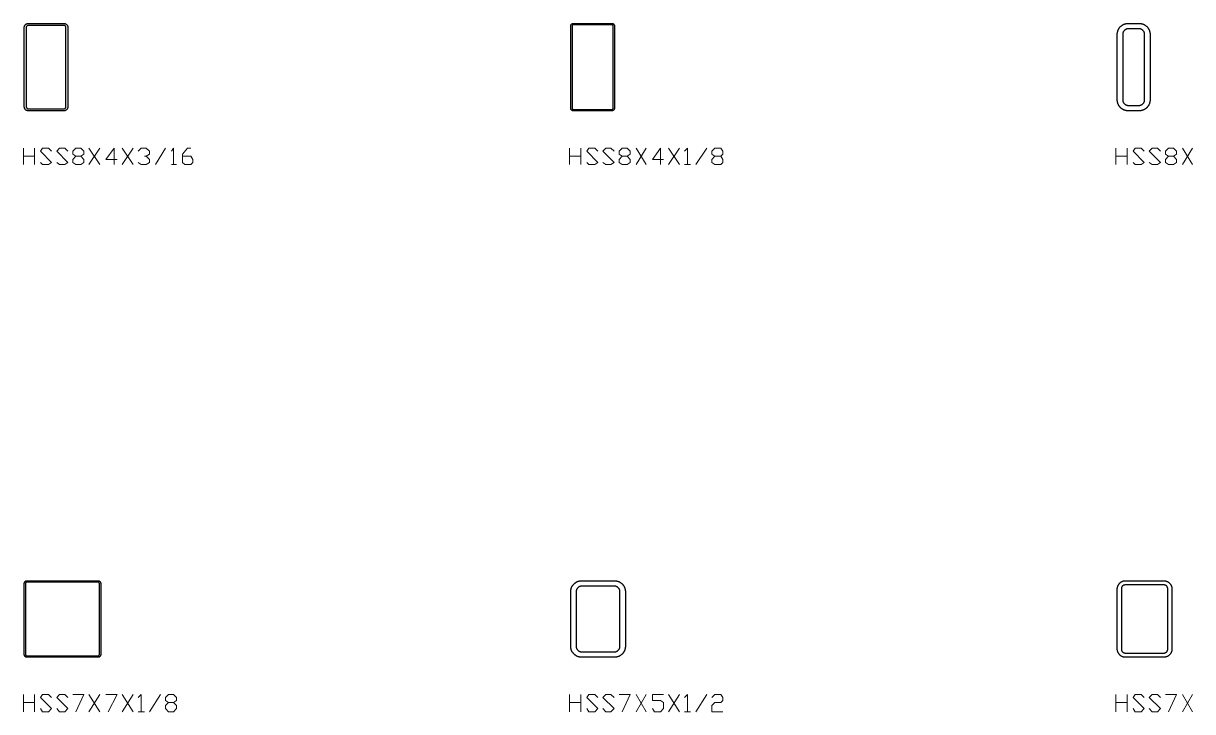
# Model space of a CAD drawing. Header units: inches. Extents: x 0 to 975, y -1305 to 34.
# Drawn here: x 749.9 to 856.9, y -855 to -792 of the extents above; entities that cross this region are included whole.
import ezdxf

# ---------------------------------------------------------------- set-up
doc = ezdxf.new("R2010")
doc.units = ezdxf.units.IN
doc.header["$MEASUREMENT"] = 0
doc.layers.add('AISC_STEEL', color=7, linetype='Continuous')

msp = doc.modelspace()

# ---------------------------------------------------------------- linework, layer by layer
at = {"color": 3, "lineweight": 0}
for p, q in [((749.92, -804.9), (749.92, -803.43)), ((749.92, -804.16), (750.94, -804.16)), ((750.94, -803.43), (750.94, -804.9)), ((755.92, -803.43), (756.93, -804.9)), ((755.92, -804.9), (756.93, -803.43)), ((758.96, -803.43), (759.97, -804.9)), ((758.96, -804.9), (759.97, -803.43)), ((762, -804.9), (762.92, -803.43)), ((799.9, -804.9), (799.9, -803.43)), ((799.9, -804.16), (800.92, -804.16)), ((800.92, -803.43), (800.92, -804.9)), ((805.99, -803.43), (806.91, -804.9)), ((805.99, -804.9), (806.91, -803.43)), ((808.94, -803.43), (809.95, -804.9)), ((808.94, -804.9), (809.95, -803.43)), ((811.43, -804.9), (812.44, -803.43)), ((849.88, -804.9), (849.88, -803.43)), ((849.88, -804.16), (850.9, -804.16)), ((850.9, -803.43), (850.9, -804.9)), ((855.97, -803.43), (856.89, -804.9)), ((855.97, -804.9), (856.89, -803.43)), ((763.48, -804.9), (763.94, -804.9)), ((810.42, -804.9), (810.97, -804.9)), ((749.92, -854.98), (749.92, -853.41)), ((750.94, -853.41), (750.94, -854.98)), ((755.92, -853.41), (756.93, -854.98)), ((755.92, -854.98), (756.93, -853.41)), ((758.96, -853.41), (759.97, -854.98)), ((758.96, -854.98), (759.97, -853.41)), ((761.45, -854.98), (762.46, -853.41)), ((799.9, -854.98), (799.9, -853.41)), ((800.92, -853.41), (800.92, -854.98)), ((805.99, -853.41), (806.91, -854.98)), ((805.99, -854.98), (806.91, -853.41)), ((808.94, -853.41), (809.95, -854.98)), ((808.94, -854.98), (809.95, -853.41)), ((811.43, -854.98), (812.44, -853.41)), ((849.88, -854.98), (849.88, -853.41)), ((850.9, -853.41), (850.9, -854.98)), ((855.97, -853.41), (856.89, -854.98)), ((855.97, -854.98), (856.89, -853.41)), ((749.92, -854.15), (750.94, -854.15)), ((799.9, -854.15), (800.92, -854.15)), ((849.88, -854.15), (850.9, -854.15)), ((760.43, -854.98), (760.99, -854.98)), ((810.42, -854.98), (810.97, -854.98))]:
    msp.add_line(p, q, dxfattribs=at)
for points in [[(751.49, -804.72), (751.67, -804.9), (752.23, -804.9), (752.5, -804.72), (751.49, -803.7), (751.67, -803.43), (752.23, -803.43), (752.5, -803.7)], [(752.97, -804.72), (753.24, -804.9), (753.7, -804.9), (753.98, -804.72), (752.97, -803.7), (753.24, -803.43), (753.7, -803.43), (753.98, -803.7)], [(755.18, -804.16), (755.45, -804.44), (755.45, -804.72), (755.18, -804.9), (754.72, -804.9), (754.44, -804.72), (754.44, -804.44), (754.72, -804.16), (755.18, -804.16), (755.45, -803.98), (755.45, -803.7), (755.18, -803.43), (754.72, -803.43), (754.44, -803.7), (754.44, -803.98), (754.72, -804.16)], [(758.5, -804.44), (757.48, -804.44), (758.22, -803.43), (758.22, -804.9)], [(760.43, -803.7), (760.71, -803.43), (761.17, -803.43), (761.45, -803.7), (761.45, -803.98), (761.17, -804.16), (760.99, -804.16)], [(761.17, -804.16), (761.45, -804.44), (761.45, -804.72), (761.17, -804.9), (760.71, -804.9), (760.43, -804.72)], [(763.48, -803.7), (763.66, -803.43), (763.66, -804.9)], [(764.49, -804.16), (765.23, -804.16), (765.41, -804.44), (765.41, -804.72), (765.23, -804.9), (764.68, -804.9), (764.49, -804.72), (764.49, -803.98), (764.95, -803.43), (765.23, -803.43)], [(801.47, -804.72), (801.66, -804.9), (802.21, -804.9), (802.49, -804.72), (801.47, -803.7), (801.66, -803.43), (802.21, -803.43), (802.49, -803.7)], [(802.95, -804.72), (803.22, -804.9), (803.68, -804.9), (803.96, -804.72), (802.95, -803.7), (803.22, -803.43), (803.68, -803.43), (803.96, -803.7)], [(805.16, -804.16), (805.44, -804.44), (805.44, -804.72), (805.16, -804.9), (804.7, -804.9), (804.42, -804.72), (804.42, -804.44), (804.7, -804.16), (805.16, -804.16), (805.44, -803.98), (805.44, -803.7), (805.16, -803.43), (804.7, -803.43), (804.42, -803.7), (804.42, -803.98), (804.7, -804.16)], [(808.48, -804.44), (807.47, -804.44), (808.2, -803.43), (808.2, -804.9)], [(810.42, -803.7), (810.69, -803.43), (810.69, -804.9)], [(813.74, -804.16), (813.92, -804.44), (813.92, -804.72), (813.74, -804.9), (813.18, -804.9), (812.91, -804.72), (812.91, -804.44), (813.18, -804.16), (813.74, -804.16), (813.92, -803.98), (813.92, -803.7), (813.74, -803.43), (813.18, -803.43), (812.91, -803.7), (812.91, -803.98), (813.18, -804.16)], [(851.45, -804.72), (851.64, -804.9), (852.19, -804.9), (852.47, -804.72), (851.45, -803.7), (851.64, -803.43), (852.19, -803.43), (852.47, -803.7)], [(852.93, -804.72), (853.2, -804.9), (853.67, -804.9), (853.94, -804.72), (852.93, -803.7), (853.2, -803.43), (853.67, -803.43), (853.94, -803.7)], [(855.14, -804.16), (855.42, -804.44), (855.42, -804.72), (855.14, -804.9), (854.68, -804.9), (854.4, -804.72), (854.4, -804.44), (854.68, -804.16), (855.14, -804.16), (855.42, -803.98), (855.42, -803.7), (855.14, -803.43), (854.68, -803.43), (854.4, -803.7), (854.4, -803.98), (854.68, -804.16)], [(751.49, -854.7), (751.67, -854.98), (752.23, -854.98), (752.5, -854.7), (751.49, -853.68), (751.67, -853.41), (752.23, -853.41), (752.5, -853.68)], [(752.97, -854.7), (753.24, -854.98), (753.7, -854.98), (753.98, -854.7), (752.97, -853.68), (753.24, -853.41), (753.7, -853.41), (753.98, -853.68)], [(754.44, -853.41), (755.45, -853.41), (754.72, -854.98)], [(757.48, -853.41), (758.5, -853.41), (757.67, -854.98)], [(760.43, -853.68), (760.71, -853.41), (760.71, -854.98)], [(763.66, -854.15), (763.94, -854.42), (763.94, -854.7), (763.66, -854.98), (763.2, -854.98), (762.92, -854.7), (762.92, -854.42), (763.2, -854.15), (763.66, -854.15), (763.94, -853.96), (763.94, -853.68), (763.66, -853.41), (763.2, -853.41), (762.92, -853.68), (762.92, -853.96), (763.2, -854.15)], [(801.47, -854.7), (801.66, -854.98), (802.21, -854.98), (802.49, -854.7), (801.47, -853.68), (801.66, -853.41), (802.21, -853.41), (802.49, -853.68)], [(802.95, -854.7), (803.22, -854.98), (803.68, -854.98), (803.96, -854.7), (802.95, -853.68), (803.22, -853.41), (803.68, -853.41), (803.96, -853.68)], [(804.42, -853.41), (805.44, -853.41), (804.7, -854.98)], [(807.47, -854.7), (807.65, -854.98), (808.2, -854.98), (808.48, -854.7), (808.48, -854.15), (808.2, -853.96), (807.47, -853.96), (807.47, -853.41), (808.48, -853.41)], [(810.42, -853.68), (810.69, -853.41), (810.69, -854.98)], [(812.91, -853.68), (813.18, -853.41), (813.74, -853.41), (813.92, -853.68), (813.92, -853.96), (813.74, -854.15), (813.18, -854.15), (812.91, -854.42), (812.91, -854.98), (813.92, -854.98)], [(851.45, -854.7), (851.64, -854.98), (852.19, -854.98), (852.47, -854.7), (851.45, -853.68), (851.64, -853.41), (852.19, -853.41), (852.47, -853.68)], [(852.93, -854.7), (853.2, -854.98), (853.67, -854.98), (853.94, -854.7), (852.93, -853.68), (853.2, -853.41), (853.67, -853.41), (853.94, -853.68)], [(854.4, -853.41), (855.42, -853.41), (854.68, -854.98)]]:
    msp.add_lwpolyline(points, dxfattribs=at)
at = {"layer": 'AISC_STEEL'}
for points in [[(753.62, -792), (753.65, -792), (753.68, -792), (753.71, -792.01), (753.74, -792.02), (753.77, -792.03), (753.8, -792.04), (753.82, -792.06), (753.85, -792.07), (753.87, -792.09), (753.89, -792.11), (753.91, -792.13), (753.93, -792.15), (753.94, -792.18), (753.96, -792.2), (753.97, -792.23), (753.98, -792.26), (753.99, -792.29), (754, -792.32), (754, -792.35), (754, -792.38), (754, -799.62), (754, -799.65), (754, -799.68), (753.99, -799.71), (753.98, -799.74), (753.97, -799.77), (753.96, -799.8), (753.94, -799.82), (753.93, -799.85), (753.91, -799.87), (753.89, -799.89), (753.87, -799.91), (753.85, -799.93), (753.82, -799.94), (753.8, -799.96), (753.77, -799.97), (753.74, -799.98), (753.71, -799.99), (753.68, -800), (753.65, -800), (753.62, -800), (750.38, -800), (750.35, -800), (750.32, -800), (750.29, -799.99), (750.26, -799.98), (750.23, -799.97), (750.2, -799.96), (750.18, -799.94), (750.15, -799.93), (750.13, -799.91), (750.11, -799.89), (750.09, -799.87), (750.07, -799.85), (750.06, -799.82), (750.04, -799.8), (750.03, -799.77), (750.02, -799.74), (750.01, -799.71), (750, -799.68), (750, -799.65), (750, -799.62), (750, -792.38), (750, -792.35), (750, -792.32), (750.01, -792.29), (750.02, -792.26), (750.03, -792.23), (750.04, -792.2), (750.06, -792.18), (750.07, -792.15), (750.09, -792.13), (750.11, -792.11), (750.13, -792.09), (750.15, -792.07), (750.18, -792.06), (750.2, -792.04), (750.23, -792.03), (750.26, -792.02), (750.29, -792.01), (750.32, -792), (750.35, -792), (750.38, -792)], [(750.38, -792.19), (750.35, -792.19), (750.33, -792.19), (750.3, -792.2), (750.28, -792.21), (750.26, -792.23), (750.24, -792.24), (750.23, -792.26), (750.21, -792.28), (750.2, -792.3), (750.19, -792.33), (750.19, -792.35), (750.19, -792.38), (750.19, -799.62), (750.19, -799.65), (750.19, -799.67), (750.2, -799.7), (750.21, -799.72), (750.23, -799.74), (750.24, -799.76), (750.26, -799.77), (750.28, -799.79), (750.3, -799.8), (750.33, -799.81), (750.35, -799.81), (750.38, -799.81), (753.62, -799.81), (753.65, -799.81), (753.67, -799.81), (753.7, -799.8), (753.72, -799.79), (753.74, -799.77), (753.76, -799.76), (753.77, -799.74), (753.79, -799.72), (753.8, -799.7), (753.81, -799.67), (753.81, -799.65), (753.81, -799.62), (753.81, -792.38), (753.81, -792.35), (753.81, -792.33), (753.8, -792.3), (753.79, -792.28), (753.77, -792.26), (753.76, -792.24), (753.74, -792.23), (753.72, -792.21), (753.7, -792.2), (753.67, -792.19), (753.65, -792.19), (753.62, -792.19)], [(803.75, -792), (803.78, -792), (803.81, -792.01), (803.83, -792.01), (803.86, -792.02), (803.88, -792.04), (803.91, -792.05), (803.93, -792.07), (803.95, -792.09), (803.96, -792.12), (803.98, -792.14), (803.99, -792.17), (803.99, -792.19), (804, -792.22), (804, -792.25), (804, -799.75), (804, -799.78), (803.99, -799.81), (803.99, -799.83), (803.98, -799.86), (803.96, -799.88), (803.95, -799.91), (803.93, -799.93), (803.91, -799.95), (803.88, -799.96), (803.86, -799.98), (803.83, -799.99), (803.81, -799.99), (803.78, -800), (803.75, -800), (800.25, -800), (800.22, -800), (800.19, -799.99), (800.17, -799.99), (800.14, -799.98), (800.12, -799.96), (800.09, -799.95), (800.07, -799.93), (800.05, -799.91), (800.04, -799.88), (800.02, -799.86), (800.01, -799.83), (800.01, -799.81), (800, -799.78), (800, -799.75), (800, -792.25), (800, -792.22), (800.01, -792.19), (800.01, -792.17), (800.02, -792.14), (800.04, -792.12), (800.05, -792.09), (800.07, -792.07), (800.09, -792.05), (800.12, -792.04), (800.14, -792.02), (800.17, -792.01), (800.19, -792.01), (800.22, -792), (800.25, -792)], [(800.25, -792.12), (800.23, -792.13), (800.22, -792.13), (800.2, -792.13), (800.19, -792.14), (800.17, -792.15), (800.16, -792.16), (800.15, -792.17), (800.14, -792.19), (800.13, -792.2), (800.13, -792.22), (800.13, -792.23), (800.12, -792.25), (800.12, -799.75), (800.13, -799.77), (800.13, -799.78), (800.13, -799.8), (800.14, -799.81), (800.15, -799.83), (800.16, -799.84), (800.17, -799.85), (800.19, -799.86), (800.2, -799.87), (800.22, -799.87), (800.23, -799.87), (800.25, -799.88), (803.75, -799.88), (803.77, -799.87), (803.78, -799.87), (803.8, -799.87), (803.81, -799.86), (803.83, -799.85), (803.84, -799.84), (803.85, -799.83), (803.86, -799.81), (803.87, -799.8), (803.87, -799.78), (803.87, -799.77), (803.88, -799.75), (803.88, -792.25), (803.87, -792.23), (803.87, -792.22), (803.87, -792.2), (803.86, -792.19), (803.85, -792.17), (803.84, -792.16), (803.83, -792.15), (803.81, -792.14), (803.8, -792.13), (803.78, -792.13), (803.77, -792.13), (803.75, -792.12)], [(852, -792), (852.03, -792), (852.06, -792), (852.09, -792), (852.12, -792.01), (852.15, -792.01), (852.18, -792.02), (852.21, -792.02), (852.23, -792.03), (852.26, -792.04), (852.29, -792.04), (852.32, -792.05), (852.35, -792.06), (852.38, -792.07), (852.4, -792.08), (852.43, -792.1), (852.46, -792.11), (852.48, -792.12), (852.51, -792.14), (852.53, -792.15), (852.56, -792.17), (852.58, -792.19), (852.61, -792.21), (852.63, -792.22), (852.65, -792.24), (852.67, -792.26), (852.7, -792.28), (852.72, -792.3), (852.74, -792.33), (852.76, -792.35), (852.78, -792.37), (852.79, -792.39), (852.81, -792.42), (852.83, -792.44), (852.85, -792.47), (852.86, -792.49), (852.88, -792.52), (852.89, -792.54), (852.9, -792.57), (852.92, -792.6), (852.93, -792.62), (852.94, -792.65), (852.95, -792.68), (852.96, -792.71), (852.96, -792.74), (852.97, -792.77), (852.98, -792.79), (852.98, -792.82), (852.99, -792.85), (852.99, -792.88), (853, -792.91), (853, -792.94), (853, -792.97), (853, -793), (853, -799), (853, -799.03), (853, -799.06), (853, -799.09), (852.99, -799.12), (852.99, -799.15), (852.98, -799.18), (852.98, -799.21), (852.97, -799.23), (852.96, -799.26), (852.96, -799.29), (852.95, -799.32), (852.94, -799.35), (852.93, -799.38), (852.92, -799.4), (852.9, -799.43), (852.89, -799.46), (852.88, -799.48), (852.86, -799.51), (852.85, -799.53), (852.83, -799.56), (852.81, -799.58), (852.79, -799.61), (852.78, -799.63), (852.76, -799.65), (852.74, -799.67), (852.72, -799.7), (852.7, -799.72), (852.67, -799.74), (852.65, -799.76), (852.63, -799.78), (852.61, -799.79), (852.58, -799.81), (852.56, -799.83), (852.53, -799.85), (852.51, -799.86), (852.48, -799.88), (852.46, -799.89), (852.43, -799.9), (852.4, -799.92), (852.38, -799.93), (852.35, -799.94), (852.32, -799.95), (852.29, -799.96), (852.26, -799.96), (852.23, -799.97), (852.21, -799.98), (852.18, -799.98), (852.15, -799.99), (852.12, -799.99), (852.09, -800), (852.06, -800), (852.03, -800), (852, -800), (851, -800), (850.97, -800), (850.94, -800), (850.91, -800), (850.88, -799.99), (850.85, -799.99), (850.82, -799.98), (850.79, -799.98), (850.77, -799.97), (850.74, -799.96), (850.71, -799.96), (850.68, -799.95), (850.65, -799.94), (850.62, -799.93), (850.6, -799.92), (850.57, -799.9), (850.54, -799.89), (850.52, -799.88), (850.49, -799.86), (850.47, -799.85), (850.44, -799.83), (850.42, -799.81), (850.39, -799.79), (850.37, -799.78), (850.35, -799.76), (850.33, -799.74), (850.3, -799.72), (850.28, -799.7), (850.26, -799.67), (850.24, -799.65), (850.22, -799.63), (850.21, -799.61), (850.19, -799.58), (850.17, -799.56), (850.15, -799.53), (850.14, -799.51), (850.12, -799.48), (850.11, -799.46), (850.1, -799.43), (850.08, -799.4), (850.07, -799.38), (850.06, -799.35), (850.05, -799.32), (850.04, -799.29), (850.04, -799.26), (850.03, -799.23), (850.02, -799.21), (850.02, -799.18), (850.01, -799.15), (850.01, -799.12), (850, -799.09), (850, -799.06), (850, -799.03), (850, -799), (850, -793), (850, -792.97), (850, -792.94), (850, -792.91), (850.01, -792.88), (850.01, -792.85), (850.02, -792.82), (850.02, -792.79), (850.03, -792.77), (850.04, -792.74), (850.04, -792.71), (850.05, -792.68), (850.06, -792.65), (850.07, -792.62), (850.08, -792.6), (850.1, -792.57), (850.11, -792.54), (850.12, -792.52), (850.14, -792.49), (850.15, -792.47), (850.17, -792.44), (850.19, -792.42), (850.21, -792.39), (850.22, -792.37), (850.24, -792.35), (850.26, -792.33), (850.28, -792.3), (850.3, -792.28), (850.33, -792.26), (850.35, -792.24), (850.37, -792.22), (850.39, -792.21), (850.42, -792.19), (850.44, -792.17), (850.47, -792.15), (850.49, -792.14), (850.52, -792.12), (850.54, -792.11), (850.57, -792.1), (850.6, -792.08), (850.62, -792.07), (850.65, -792.06), (850.68, -792.05), (850.71, -792.04), (850.74, -792.04), (850.77, -792.03), (850.79, -792.02), (850.82, -792.02), (850.85, -792.01), (850.88, -792.01), (850.91, -792), (850.94, -792), (850.97, -792), (851, -792)], [(851, -792.5), (850.97, -792.5), (850.94, -792.5), (850.91, -792.51), (850.88, -792.51), (850.86, -792.52), (850.83, -792.53), (850.8, -792.54), (850.78, -792.55), (850.75, -792.57), (850.73, -792.58), (850.7, -792.6), (850.68, -792.62), (850.66, -792.64), (850.64, -792.66), (850.62, -792.68), (850.6, -792.7), (850.58, -792.73), (850.57, -792.75), (850.55, -792.78), (850.54, -792.8), (850.53, -792.83), (850.52, -792.86), (850.51, -792.88), (850.51, -792.91), (850.5, -792.94), (850.5, -792.97), (850.5, -793), (850.5, -799), (850.5, -799.03), (850.5, -799.06), (850.51, -799.09), (850.51, -799.12), (850.52, -799.14), (850.53, -799.17), (850.54, -799.2), (850.55, -799.22), (850.57, -799.25), (850.58, -799.27), (850.6, -799.3), (850.62, -799.32), (850.64, -799.34), (850.66, -799.36), (850.68, -799.38), (850.7, -799.4), (850.73, -799.42), (850.75, -799.43), (850.78, -799.45), (850.8, -799.46), (850.83, -799.47), (850.86, -799.48), (850.88, -799.49), (850.91, -799.49), (850.94, -799.5), (850.97, -799.5), (851, -799.5), (852, -799.5), (852.03, -799.5), (852.06, -799.5), (852.09, -799.49), (852.12, -799.49), (852.14, -799.48), (852.17, -799.47), (852.2, -799.46), (852.22, -799.45), (852.25, -799.43), (852.27, -799.42), (852.3, -799.4), (852.32, -799.38), (852.34, -799.36), (852.36, -799.34), (852.38, -799.32), (852.4, -799.3), (852.42, -799.27), (852.43, -799.25), (852.45, -799.22), (852.46, -799.2), (852.47, -799.17), (852.48, -799.14), (852.49, -799.12), (852.49, -799.09), (852.5, -799.06), (852.5, -799.03), (852.5, -799), (852.5, -793), (852.5, -792.97), (852.5, -792.94), (852.49, -792.91), (852.49, -792.88), (852.48, -792.86), (852.47, -792.83), (852.46, -792.8), (852.45, -792.78), (852.43, -792.75), (852.42, -792.73), (852.4, -792.7), (852.38, -792.68), (852.36, -792.66), (852.34, -792.64), (852.32, -792.62), (852.3, -792.6), (852.27, -792.58), (852.25, -792.57), (852.22, -792.55), (852.2, -792.54), (852.17, -792.53), (852.14, -792.52), (852.12, -792.51), (852.09, -792.51), (852.06, -792.5), (852.03, -792.5), (852, -792.5)], [(756.75, -843), (756.78, -843), (756.81, -843.01), (756.83, -843.01), (756.86, -843.02), (756.88, -843.04), (756.91, -843.05), (756.93, -843.07), (756.95, -843.09), (756.96, -843.12), (756.98, -843.14), (756.99, -843.17), (756.99, -843.19), (757, -843.22), (757, -843.25), (757, -849.75), (757, -849.78), (756.99, -849.81), (756.99, -849.83), (756.98, -849.86), (756.96, -849.88), (756.95, -849.91), (756.93, -849.93), (756.91, -849.95), (756.88, -849.96), (756.86, -849.98), (756.83, -849.99), (756.81, -849.99), (756.78, -850), (756.75, -850), (750.25, -850), (750.22, -850), (750.19, -849.99), (750.17, -849.99), (750.14, -849.98), (750.12, -849.96), (750.09, -849.95), (750.07, -849.93), (750.05, -849.91), (750.04, -849.88), (750.02, -849.86), (750.01, -849.83), (750.01, -849.81), (750, -849.78), (750, -849.75), (750, -843.25), (750, -843.22), (750.01, -843.19), (750.01, -843.17), (750.02, -843.14), (750.04, -843.12), (750.05, -843.09), (750.07, -843.07), (750.09, -843.05), (750.12, -843.04), (750.14, -843.02), (750.17, -843.01), (750.19, -843.01), (750.22, -843), (750.25, -843)], [(750.25, -843.12), (750.23, -843.13), (750.22, -843.13), (750.2, -843.13), (750.19, -843.14), (750.17, -843.15), (750.16, -843.16), (750.15, -843.17), (750.14, -843.19), (750.13, -843.2), (750.13, -843.22), (750.13, -843.23), (750.12, -843.25), (750.12, -849.75), (750.13, -849.77), (750.13, -849.78), (750.13, -849.8), (750.14, -849.81), (750.15, -849.83), (750.16, -849.84), (750.17, -849.85), (750.19, -849.86), (750.2, -849.87), (750.22, -849.87), (750.23, -849.87), (750.25, -849.87), (756.75, -849.87), (756.77, -849.87), (756.78, -849.87), (756.8, -849.87), (756.81, -849.86), (756.83, -849.85), (756.84, -849.84), (756.85, -849.83), (756.86, -849.81), (756.87, -849.8), (756.87, -849.78), (756.87, -849.77), (756.88, -849.75), (756.88, -843.25), (756.87, -843.23), (756.87, -843.22), (756.87, -843.2), (756.86, -843.19), (756.85, -843.17), (756.84, -843.16), (756.83, -843.15), (756.81, -843.14), (756.8, -843.13), (756.78, -843.13), (756.77, -843.13), (756.75, -843.12)], [(804, -843), (804.03, -843), (804.06, -843), (804.09, -843), (804.12, -843.01), (804.15, -843.01), (804.18, -843.02), (804.21, -843.02), (804.23, -843.03), (804.26, -843.04), (804.29, -843.04), (804.32, -843.05), (804.35, -843.06), (804.38, -843.07), (804.4, -843.08), (804.43, -843.1), (804.46, -843.11), (804.48, -843.12), (804.51, -843.14), (804.53, -843.15), (804.56, -843.17), (804.58, -843.19), (804.61, -843.21), (804.63, -843.22), (804.65, -843.24), (804.67, -843.26), (804.7, -843.28), (804.72, -843.3), (804.74, -843.33), (804.76, -843.35), (804.78, -843.37), (804.79, -843.39), (804.81, -843.42), (804.83, -843.44), (804.85, -843.47), (804.86, -843.49), (804.88, -843.52), (804.89, -843.54), (804.9, -843.57), (804.92, -843.6), (804.93, -843.62), (804.94, -843.65), (804.95, -843.68), (804.96, -843.71), (804.96, -843.74), (804.97, -843.77), (804.98, -843.79), (804.98, -843.82), (804.99, -843.85), (804.99, -843.88), (805, -843.91), (805, -843.94), (805, -843.97), (805, -844), (805, -849), (805, -849.03), (805, -849.06), (805, -849.09), (804.99, -849.12), (804.99, -849.15), (804.98, -849.18), (804.98, -849.21), (804.97, -849.23), (804.96, -849.26), (804.96, -849.29), (804.95, -849.32), (804.94, -849.35), (804.93, -849.38), (804.92, -849.4), (804.9, -849.43), (804.89, -849.46), (804.88, -849.48), (804.86, -849.51), (804.85, -849.53), (804.83, -849.56), (804.81, -849.58), (804.79, -849.61), (804.78, -849.63), (804.76, -849.65), (804.74, -849.67), (804.72, -849.7), (804.7, -849.72), (804.67, -849.74), (804.65, -849.76), (804.63, -849.78), (804.61, -849.79), (804.58, -849.81), (804.56, -849.83), (804.53, -849.85), (804.51, -849.86), (804.48, -849.88), (804.46, -849.89), (804.43, -849.9), (804.4, -849.92), (804.38, -849.93), (804.35, -849.94), (804.32, -849.95), (804.29, -849.96), (804.26, -849.96), (804.23, -849.97), (804.21, -849.98), (804.18, -849.98), (804.15, -849.99), (804.12, -849.99), (804.09, -850), (804.06, -850), (804.03, -850), (804, -850), (801, -850), (800.97, -850), (800.94, -850), (800.91, -850), (800.88, -849.99), (800.85, -849.99), (800.82, -849.98), (800.79, -849.98), (800.77, -849.97), (800.74, -849.96), (800.71, -849.96), (800.68, -849.95), (800.65, -849.94), (800.62, -849.93), (800.6, -849.92), (800.57, -849.9), (800.54, -849.89), (800.52, -849.88), (800.49, -849.86), (800.47, -849.85), (800.44, -849.83), (800.42, -849.81), (800.39, -849.79), (800.37, -849.78), (800.35, -849.76), (800.33, -849.74), (800.3, -849.72), (800.28, -849.7), (800.26, -849.67), (800.24, -849.65), (800.22, -849.63), (800.21, -849.61), (800.19, -849.58), (800.17, -849.56), (800.15, -849.53), (800.14, -849.51), (800.12, -849.48), (800.11, -849.46), (800.1, -849.43), (800.08, -849.4), (800.07, -849.38), (800.06, -849.35), (800.05, -849.32), (800.04, -849.29), (800.04, -849.26), (800.03, -849.23), (800.02, -849.21), (800.02, -849.18), (800.01, -849.15), (800.01, -849.12), (800, -849.09), (800, -849.06), (800, -849.03), (800, -849), (800, -844), (800, -843.97), (800, -843.94), (800, -843.91), (800.01, -843.88), (800.01, -843.85), (800.02, -843.82), (800.02, -843.79), (800.03, -843.77), (800.04, -843.74), (800.04, -843.71), (800.05, -843.68), (800.06, -843.65), (800.07, -843.62), (800.08, -843.6), (800.1, -843.57), (800.11, -843.54), (800.12, -843.52), (800.14, -843.49), (800.15, -843.47), (800.17, -843.44), (800.19, -843.42), (800.21, -843.39), (800.22, -843.37), (800.24, -843.35), (800.26, -843.33), (800.28, -843.3), (800.3, -843.28), (800.33, -843.26), (800.35, -843.24), (800.37, -843.22), (800.39, -843.21), (800.42, -843.19), (800.44, -843.17), (800.47, -843.15), (800.49, -843.14), (800.52, -843.12), (800.54, -843.11), (800.57, -843.1), (800.6, -843.08), (800.62, -843.07), (800.65, -843.06), (800.68, -843.05), (800.71, -843.04), (800.74, -843.04), (800.77, -843.03), (800.79, -843.02), (800.82, -843.02), (800.85, -843.01), (800.88, -843.01), (800.91, -843), (800.94, -843), (800.97, -843), (801, -843)], [(801, -843.5), (800.97, -843.5), (800.94, -843.5), (800.91, -843.51), (800.88, -843.51), (800.86, -843.52), (800.83, -843.53), (800.8, -843.54), (800.78, -843.55), (800.75, -843.57), (800.73, -843.58), (800.7, -843.6), (800.68, -843.62), (800.66, -843.64), (800.64, -843.66), (800.62, -843.68), (800.6, -843.7), (800.58, -843.73), (800.57, -843.75), (800.55, -843.78), (800.54, -843.8), (800.53, -843.83), (800.52, -843.86), (800.51, -843.88), (800.51, -843.91), (800.5, -843.94), (800.5, -843.97), (800.5, -844), (800.5, -849), (800.5, -849.03), (800.5, -849.06), (800.51, -849.09), (800.51, -849.12), (800.52, -849.14), (800.53, -849.17), (800.54, -849.2), (800.55, -849.22), (800.57, -849.25), (800.58, -849.27), (800.6, -849.3), (800.62, -849.32), (800.64, -849.34), (800.66, -849.36), (800.68, -849.38), (800.7, -849.4), (800.73, -849.42), (800.75, -849.43), (800.78, -849.45), (800.8, -849.46), (800.83, -849.47), (800.86, -849.48), (800.88, -849.49), (800.91, -849.49), (800.94, -849.5), (800.97, -849.5), (801, -849.5), (804, -849.5), (804.03, -849.5), (804.06, -849.5), (804.09, -849.49), (804.12, -849.49), (804.14, -849.48), (804.17, -849.47), (804.2, -849.46), (804.22, -849.45), (804.25, -849.43), (804.27, -849.42), (804.3, -849.4), (804.32, -849.38), (804.34, -849.36), (804.36, -849.34), (804.38, -849.32), (804.4, -849.3), (804.42, -849.27), (804.43, -849.25), (804.45, -849.22), (804.46, -849.2), (804.47, -849.17), (804.48, -849.14), (804.49, -849.12), (804.49, -849.09), (804.5, -849.06), (804.5, -849.03), (804.5, -849), (804.5, -844), (804.5, -843.97), (804.5, -843.94), (804.49, -843.91), (804.49, -843.88), (804.48, -843.86), (804.47, -843.83), (804.46, -843.8), (804.45, -843.78), (804.43, -843.75), (804.42, -843.73), (804.4, -843.7), (804.38, -843.68), (804.36, -843.66), (804.34, -843.64), (804.32, -843.62), (804.3, -843.6), (804.27, -843.58), (804.25, -843.57), (804.22, -843.55), (804.2, -843.54), (804.17, -843.53), (804.14, -843.52), (804.12, -843.51), (804.09, -843.51), (804.06, -843.5), (804.03, -843.5), (804, -843.5)], [(854.25, -843), (854.28, -843), (854.31, -843), (854.34, -843.01), (854.37, -843.01), (854.4, -843.01), (854.43, -843.02), (854.45, -843.03), (854.48, -843.04), (854.51, -843.05), (854.54, -843.06), (854.56, -843.07), (854.59, -843.08), (854.62, -843.1), (854.64, -843.11), (854.67, -843.13), (854.69, -843.14), (854.71, -843.16), (854.74, -843.18), (854.76, -843.2), (854.78, -843.22), (854.8, -843.24), (854.82, -843.26), (854.84, -843.29), (854.86, -843.31), (854.87, -843.33), (854.89, -843.36), (854.9, -843.38), (854.92, -843.41), (854.93, -843.44), (854.94, -843.46), (854.95, -843.49), (854.96, -843.52), (854.97, -843.55), (854.98, -843.57), (854.99, -843.6), (854.99, -843.63), (854.99, -843.66), (855, -843.69), (855, -843.72), (855, -843.75), (855, -849.25), (855, -849.28), (855, -849.31), (854.99, -849.34), (854.99, -849.37), (854.99, -849.4), (854.98, -849.43), (854.97, -849.45), (854.96, -849.48), (854.95, -849.51), (854.94, -849.54), (854.93, -849.56), (854.92, -849.59), (854.9, -849.62), (854.89, -849.64), (854.87, -849.67), (854.86, -849.69), (854.84, -849.71), (854.82, -849.74), (854.8, -849.76), (854.78, -849.78), (854.76, -849.8), (854.74, -849.82), (854.71, -849.84), (854.69, -849.86), (854.67, -849.87), (854.64, -849.89), (854.62, -849.9), (854.59, -849.92), (854.56, -849.93), (854.54, -849.94), (854.51, -849.95), (854.48, -849.96), (854.45, -849.97), (854.43, -849.98), (854.4, -849.99), (854.37, -849.99), (854.34, -849.99), (854.31, -850), (854.28, -850), (854.25, -850), (850.75, -850), (850.72, -850), (850.69, -850), (850.66, -849.99), (850.63, -849.99), (850.6, -849.99), (850.57, -849.98), (850.55, -849.97), (850.52, -849.96), (850.49, -849.95), (850.46, -849.94), (850.44, -849.93), (850.41, -849.92), (850.38, -849.9), (850.36, -849.89), (850.33, -849.87), (850.31, -849.86), (850.29, -849.84), (850.26, -849.82), (850.24, -849.8), (850.22, -849.78), (850.2, -849.76), (850.18, -849.74), (850.16, -849.71), (850.14, -849.69), (850.13, -849.67), (850.11, -849.64), (850.1, -849.62), (850.08, -849.59), (850.07, -849.56), (850.06, -849.54), (850.05, -849.51), (850.04, -849.48), (850.03, -849.45), (850.02, -849.43), (850.01, -849.4), (850.01, -849.37), (850.01, -849.34), (850, -849.31), (850, -849.28), (850, -849.25), (850, -843.75), (850, -843.72), (850, -843.69), (850.01, -843.66), (850.01, -843.63), (850.01, -843.6), (850.02, -843.57), (850.03, -843.55), (850.04, -843.52), (850.05, -843.49), (850.06, -843.46), (850.07, -843.44), (850.08, -843.41), (850.1, -843.38), (850.11, -843.36), (850.13, -843.33), (850.14, -843.31), (850.16, -843.29), (850.18, -843.26), (850.2, -843.24), (850.22, -843.22), (850.24, -843.2), (850.26, -843.18), (850.29, -843.16), (850.31, -843.14), (850.33, -843.13), (850.36, -843.11), (850.38, -843.1), (850.41, -843.08), (850.44, -843.07), (850.46, -843.06), (850.49, -843.05), (850.52, -843.04), (850.55, -843.03), (850.57, -843.02), (850.6, -843.01), (850.63, -843.01), (850.66, -843.01), (850.69, -843), (850.72, -843), (850.75, -843)], [(850.75, -843.37), (850.72, -843.38), (850.69, -843.38), (850.66, -843.39), (850.63, -843.39), (850.61, -843.4), (850.58, -843.42), (850.55, -843.43), (850.53, -843.45), (850.51, -843.46), (850.48, -843.48), (850.46, -843.51), (850.45, -843.53), (850.43, -843.55), (850.42, -843.58), (850.4, -843.61), (850.39, -843.63), (850.39, -843.66), (850.38, -843.69), (850.38, -843.72), (850.38, -843.75), (850.38, -849.25), (850.38, -849.28), (850.38, -849.31), (850.39, -849.34), (850.39, -849.37), (850.4, -849.39), (850.42, -849.42), (850.43, -849.45), (850.45, -849.47), (850.46, -849.49), (850.48, -849.52), (850.51, -849.54), (850.53, -849.55), (850.55, -849.57), (850.58, -849.58), (850.61, -849.6), (850.63, -849.61), (850.66, -849.61), (850.69, -849.62), (850.72, -849.62), (850.75, -849.62), (854.25, -849.62), (854.28, -849.62), (854.31, -849.62), (854.34, -849.61), (854.37, -849.61), (854.39, -849.6), (854.42, -849.58), (854.45, -849.57), (854.47, -849.55), (854.49, -849.54), (854.52, -849.52), (854.54, -849.49), (854.55, -849.47), (854.57, -849.45), (854.58, -849.42), (854.6, -849.39), (854.61, -849.37), (854.61, -849.34), (854.62, -849.31), (854.62, -849.28), (854.62, -849.25), (854.62, -843.75), (854.62, -843.72), (854.62, -843.69), (854.61, -843.66), (854.61, -843.63), (854.6, -843.61), (854.58, -843.58), (854.57, -843.55), (854.55, -843.53), (854.54, -843.51), (854.52, -843.48), (854.49, -843.46), (854.47, -843.45), (854.45, -843.43), (854.42, -843.42), (854.39, -843.4), (854.37, -843.39), (854.34, -843.39), (854.31, -843.38), (854.28, -843.38), (854.25, -843.37)]]:
    msp.add_lwpolyline(points, close=True, dxfattribs=at)

doc.saveas('drawing.dxf')
